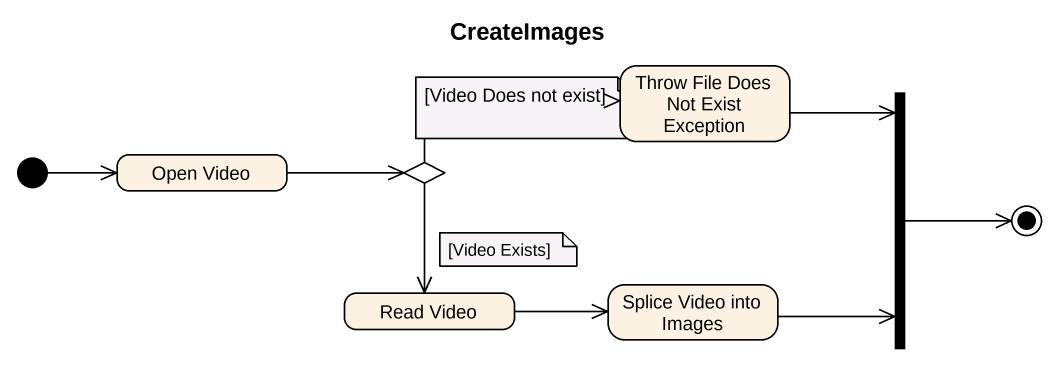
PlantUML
@startuml
title CreateImages
hide empty description
state "Throw File Does Not Exist Exception" as Throw_File_Does_Not_Exist
state fork1 <<join>>
state "Open Video" as Open_Video
state choice1 <<choice>>
state "Read Video" as Read_Video
state "Splice Video into Images" as Splice_Video_into_Images
[*] -right-> Open_Video
Throw_File_Does_Not_Exist --> fork1
Open_Video -right-> choice1
choice1 -right-> Throw_File_Does_Not_Exist
choice1 --> Read_Video
Read_Video -right-> Splice_Video_into_Images
Splice_Video_into_Images -right-> fork1
fork1 -right-> [*]
note as N1
  [Video Does not exist]
end note
note as N2
  [Video Exists]
end note
@enduml
